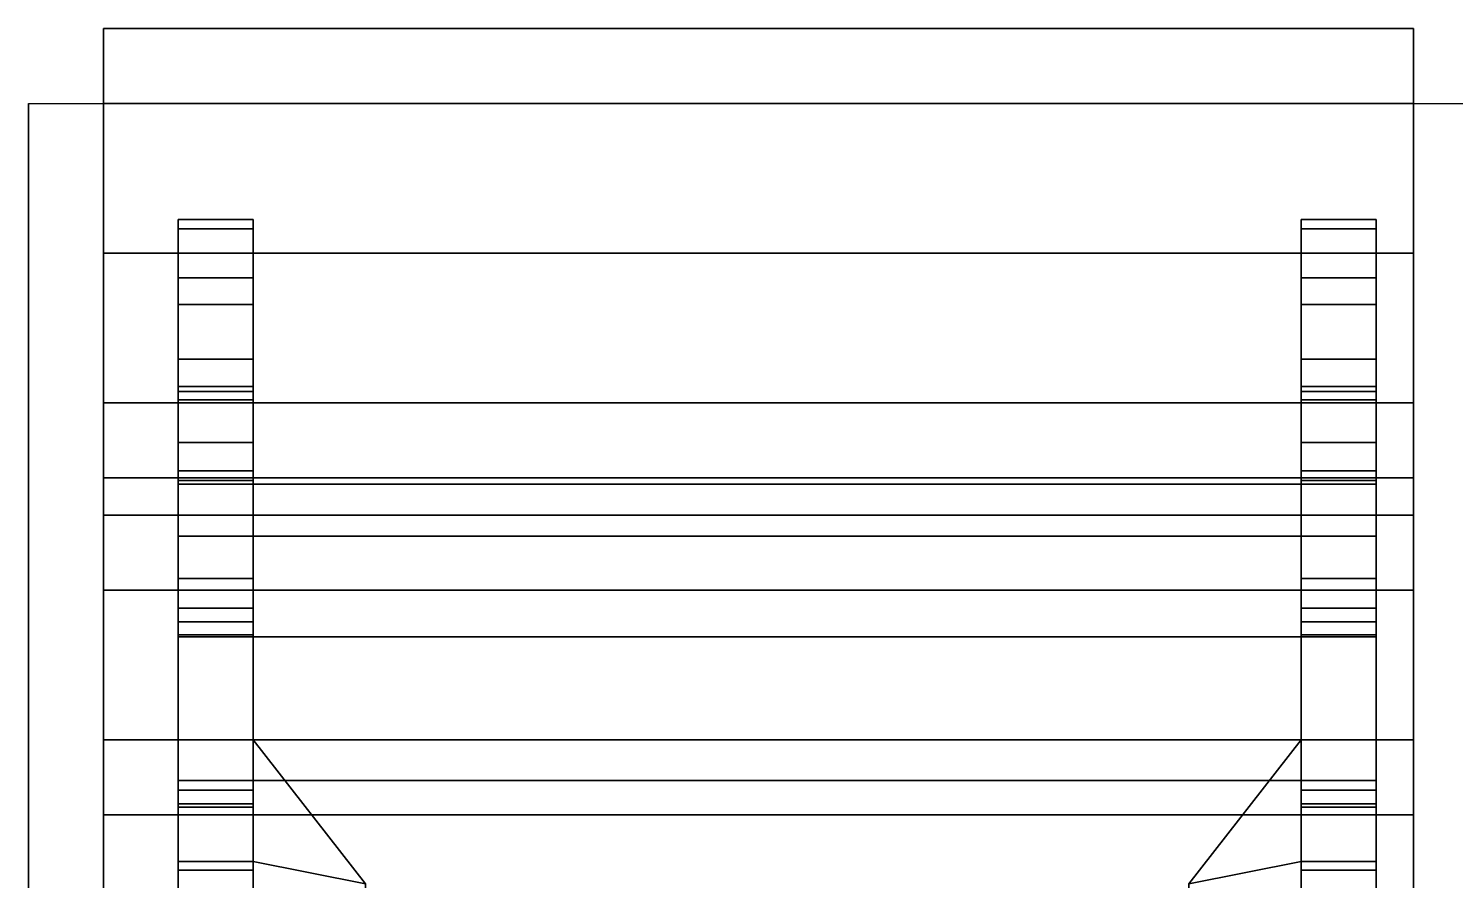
# Model space of a CAD drawing. Header units: millimetres. Extents: x -1.42 to 1.42, y -2.5 to 7.36.
# Drawn here: x -1.42 to -1.0388, y 2.2124 to 2.44 of the extents above; entities that cross this region are included whole.
import ezdxf

# ---------------------------------------------------------------- set-up
doc = ezdxf.new("R2010")
doc.units = ezdxf.units.MM
doc.header["$MEASUREMENT"] = 0
for name, color, linetype in [('f2', 5, 'Continuous'), ('tracks', 3, 'Continuous'), ('wheels', 2, 'Continuous')]:
    doc.layers.add(name, color=color, linetype=linetype)

msp = doc.modelspace()

# ---------------------------------------------------------------- linework, layer by layer
at = {"layer": 'f2'}
for points in [[(-1.42, 2.42, 1.14), (-1.42, 2.18, 1.27), (-1.42, 2.16, 1.23), (-1.42, 2.42, 1.09)], [(-0.97, 2.42, 1.14), (-0.97, 2.18, 1.27), (-1.42, 2.18, 1.27), (-1.42, 2.42, 1.14)]]:
    msp.add_3dface(points, dxfattribs=at)
at = {"layer": 'tracks'}
for points in [[(-1.4, 2.44, 0.79), (-1.4, 2.38, 0.95), (-1.05, 2.38, 0.95), (-1.05, 2.44, 0.79)], [(-1.4, 2.29, 0.91), (-1.4, 2.38, 0.95), (-1.4, 2.44, 0.79), (-1.4, 2.34, 0.79)], [(-1.4, 2.34, 0.79), (-1.4, 2.44, 0.79), (-1.4, 2.42, 0.65), (-1.4, 2.32, 0.65)], [(-1.4, 2.42, 0.65), (-1.4, 2.44, 0.79), (-1.05, 2.44, 0.79), (-1.05, 2.42, 0.65)], [(-1.05, 2.44, 0.79), (-1.05, 2.38, 0.95), (-1.05, 2.29, 0.91), (-1.05, 2.34, 0.79)], [(-1.05, 2.42, 0.65), (-1.05, 2.44, 0.79), (-1.05, 2.34, 0.79), (-1.05, 2.32, 0.65)], [(-1.4, 2.31, 0.48), (-1.4, 2.42, 0.65), (-1.05, 2.42, 0.65), (-1.05, 2.31, 0.48)], [(-1.4, 2.32, 0.65), (-1.4, 2.42, 0.65), (-1.4, 2.31, 0.48), (-1.4, 2.25, 0.55)], [(-1.05, 2.31, 0.48), (-1.05, 2.42, 0.65), (-1.05, 2.32, 0.65), (-1.05, 2.25, 0.55)], [(-1.4, 2.38, 0.95), (-1.4, 2.23, 1.07), (-1.05, 2.23, 1.07), (-1.05, 2.38, 0.95)], [(-1.4, 2.18, 1), (-1.4, 2.23, 1.07), (-1.4, 2.38, 0.95), (-1.4, 2.29, 0.91)], [(-1.05, 2.38, 0.95), (-1.05, 2.23, 1.07), (-1.05, 2.18, 1), (-1.05, 2.29, 0.91)], [(-1.05, 2.34, 0.79), (-1.05, 2.29, 0.91), (-1.4, 2.29, 0.91), (-1.4, 2.34, 0.79)], [(-1.05, 2.32, 0.65), (-1.05, 2.34, 0.79), (-1.4, 2.34, 0.79), (-1.4, 2.32, 0.65)], [(-1.05, 2.25, 0.55), (-1.05, 2.32, 0.65), (-1.4, 2.32, 0.65), (-1.4, 2.25, 0.55)], [(-1.4, 1.57), (-1.4, 2.31, 0.48), (-1.05, 2.31, 0.48), (-1.05, 1.57)], [(-1.4, 2.25, 0.55), (-1.4, 2.31, 0.48), (-1.4, 1.57), (-1.4, 1.53, 0.09)], [(-1.05, 1.57), (-1.05, 2.31, 0.48), (-1.05, 2.25, 0.55), (-1.05, 1.53, 0.09)], [(-1.05, 2.29, 0.91), (-1.05, 2.18, 1), (-1.4, 2.18, 1), (-1.4, 2.29, 0.91)], [(-1.05, 1.53, 0.09), (-1.05, 2.25, 0.55), (-1.4, 2.25, 0.55), (-1.4, 1.53, 0.09)], [(-1.4, 2.07, 1.02), (-1.4, 2.07, 1.12), (-1.4, 2.23, 1.07), (-1.4, 2.18, 1)], [(-1.4, 2.23, 1.07), (-1.4, 2.07, 1.12), (-1.05, 2.07, 1.12), (-1.05, 2.23, 1.07)], [(-1.05, 2.23, 1.07), (-1.05, 2.07, 1.12), (-1.05, 2.07, 1.02), (-1.05, 2.18, 1)]]:
    msp.add_3dface(points, dxfattribs=at)
at = {"layer": 'wheels'}
for points in [[(-1.38, 2.38653, 0.70271), (-1.38, 2.38895, 0.72256), (-1.38, 2.35165, 0.74724), (-1.38, 2.34442, 0.68767)], [(-1.38, 2.38653, 0.70271), (-1.36, 2.38653, 0.70271), (-1.36, 2.38895, 0.72256), (-1.38, 2.38895, 0.72256)], [(-1.38, 2.38895, 0.72256), (-1.36, 2.38895, 0.72256), (-1.36, 2.35165, 0.74724), (-1.38, 2.35165, 0.74724)], [(-1.38, 2.34442, 0.68767), (-1.36, 2.34442, 0.68767), (-1.36, 2.38653, 0.70271), (-1.38, 2.38653, 0.70271)], [(-1.36, 2.38895, 0.72256), (-1.36, 2.38653, 0.70271), (-1.36, 2.34442, 0.68767), (-1.36, 2.35165, 0.74724)], [(-1.06, 2.38653, 0.79729), (-1.08, 2.38653, 0.79729), (-1.08, 2.38895, 0.77744), (-1.06, 2.38895, 0.77744)], [(-1.08, 2.38895, 0.77744), (-1.08, 2.38653, 0.79729), (-1.08, 2.34442, 0.81233), (-1.08, 2.35165, 0.75276)], [(-1.06, 2.38895, 0.77744), (-1.08, 2.38895, 0.77744), (-1.08, 2.35165, 0.75276), (-1.06, 2.35165, 0.75276)], [(-1.06, 2.34442, 0.81233), (-1.08, 2.34442, 0.81233), (-1.08, 2.38653, 0.79729), (-1.06, 2.38653, 0.79729)], [(-1.06, 2.38653, 0.79729), (-1.06, 2.38895, 0.77744), (-1.06, 2.35165, 0.75276), (-1.06, 2.34442, 0.81233)], [(-1.38, 2.3734, 0.85058), (-1.38, 2.36631, 0.86928), (-1.38, 2.32182, 0.87379), (-1.38, 2.34309, 0.81769)], [(-1.38, 2.3734, 0.85058), (-1.36, 2.3734, 0.85058), (-1.36, 2.36631, 0.86928), (-1.38, 2.36631, 0.86928)], [(-1.38, 2.34309, 0.81769), (-1.36, 2.34309, 0.81769), (-1.36, 2.3734, 0.85058), (-1.38, 2.3734, 0.85058)], [(-1.36, 2.36631, 0.86928), (-1.36, 2.3734, 0.85058), (-1.36, 2.34309, 0.81769), (-1.36, 2.32182, 0.87379)], [(-1.06, 2.34309, 0.68231), (-1.08, 2.34309, 0.68231), (-1.08, 2.3734, 0.64942), (-1.06, 2.3734, 0.64942)], [(-1.06, 2.3734, 0.64942), (-1.08, 2.3734, 0.64942), (-1.08, 2.36631, 0.63072), (-1.06, 2.36631, 0.63072)], [(-1.08, 2.36631, 0.63072), (-1.08, 2.3734, 0.64942), (-1.08, 2.34309, 0.68231), (-1.08, 2.32182, 0.62621)], [(-1.06, 2.3734, 0.64942), (-1.06, 2.36631, 0.63072), (-1.06, 2.32182, 0.62621), (-1.06, 2.34309, 0.68231)], [(-1.38, 2.36631, 0.86928), (-1.36, 2.36631, 0.86928), (-1.36, 2.32182, 0.87379), (-1.38, 2.32182, 0.87379)], [(-1.06, 2.36631, 0.63072), (-1.08, 2.36631, 0.63072), (-1.08, 2.32182, 0.62621), (-1.06, 2.32182, 0.62621)], [(-1.38, 2.34442, 0.68767), (-1.38, 2.35165, 0.74724), (-1.38, 2.31825, 0.77893), (-1.38, 2.3044, 0.66489)], [(-1.38, 2.35165, 0.74724), (-1.36, 2.35165, 0.74724), (-1.36, 2.31825, 0.77893), (-1.38, 2.31825, 0.77893)], [(-1.36, 2.35165, 0.74724), (-1.36, 2.34442, 0.68767), (-1.36, 2.3044, 0.66489), (-1.36, 2.31825, 0.77893)], [(-1.08, 2.35165, 0.75276), (-1.08, 2.34442, 0.81233), (-1.08, 2.3044, 0.83511), (-1.08, 2.31825, 0.72107)], [(-1.06, 2.35165, 0.75276), (-1.08, 2.35165, 0.75276), (-1.08, 2.31825, 0.72107), (-1.06, 2.31825, 0.72107)], [(-1.06, 2.34442, 0.81233), (-1.06, 2.35165, 0.75276), (-1.06, 2.31825, 0.72107), (-1.06, 2.3044, 0.83511)], [(-1.38, 2.3044, 0.66489), (-1.36, 2.3044, 0.66489), (-1.36, 2.34442, 0.68767), (-1.38, 2.34442, 0.68767)], [(-1.06, 2.3044, 0.83511), (-1.08, 2.3044, 0.83511), (-1.08, 2.34442, 0.81233), (-1.06, 2.34442, 0.81233)], [(-1.38, 2.34309, 0.81769), (-1.38, 2.32182, 0.87379), (-1.38, 2.27752, 0.88634), (-1.38, 2.31825, 0.77893)], [(-1.38, 2.31825, 0.77893), (-1.36, 2.31825, 0.77893), (-1.36, 2.34309, 0.81769), (-1.38, 2.34309, 0.81769)], [(-1.38, 2.32944, 0.56567), (-1.38, 2.34081, 0.58213), (-1.38, 2.31925, 0.62131), (-1.38, 2.28516, 0.57193)], [(-1.38, 2.32944, 0.56567), (-1.36, 2.32944, 0.56567), (-1.36, 2.34081, 0.58213), (-1.38, 2.34081, 0.58213)], [(-1.38, 2.34081, 0.58213), (-1.36, 2.34081, 0.58213), (-1.36, 2.31925, 0.62131), (-1.38, 2.31925, 0.62131)], [(-1.36, 2.32182, 0.87379), (-1.36, 2.34309, 0.81769), (-1.36, 2.31825, 0.77893), (-1.36, 2.27752, 0.88634)], [(-1.36, 2.34081, 0.58213), (-1.36, 2.32944, 0.56567), (-1.36, 2.28516, 0.57193), (-1.36, 2.31925, 0.62131)], [(-1.08, 2.32182, 0.62621), (-1.08, 2.34309, 0.68231), (-1.08, 2.31825, 0.72107), (-1.08, 2.27752, 0.61366)], [(-1.06, 2.31825, 0.72107), (-1.08, 2.31825, 0.72107), (-1.08, 2.34309, 0.68231), (-1.06, 2.34309, 0.68231)], [(-1.06, 2.34081, 0.91787), (-1.08, 2.34081, 0.91787), (-1.08, 2.31925, 0.87869), (-1.06, 2.31925, 0.87869)], [(-1.06, 2.32944, 0.93433), (-1.08, 2.32944, 0.93433), (-1.08, 2.34081, 0.91787), (-1.06, 2.34081, 0.91787)], [(-1.08, 2.34081, 0.91787), (-1.08, 2.32944, 0.93433), (-1.08, 2.28516, 0.92807), (-1.08, 2.31925, 0.87869)], [(-1.06, 2.34309, 0.68231), (-1.06, 2.32182, 0.62621), (-1.06, 2.27752, 0.61366), (-1.06, 2.31825, 0.72107)], [(-1.06, 2.32944, 0.93433), (-1.06, 2.34081, 0.91787), (-1.06, 2.31925, 0.87869), (-1.06, 2.28516, 0.92807)], [(-1.38, 2.28516, 0.57193), (-1.36, 2.28516, 0.57193), (-1.36, 2.32944, 0.56567), (-1.38, 2.32944, 0.56567)], [(-1.06, 2.28516, 0.92807), (-1.08, 2.28516, 0.92807), (-1.08, 2.32944, 0.93433), (-1.06, 2.32944, 0.93433)], [(-1.38, 2.32182, 0.87379), (-1.36, 2.32182, 0.87379), (-1.36, 2.27752, 0.88634), (-1.38, 2.27752, 0.88634)], [(-1.06, 2.32182, 0.62621), (-1.08, 2.32182, 0.62621), (-1.08, 2.27752, 0.61366), (-1.06, 2.27752, 0.61366)], [(-1.38, 2.28516, 0.57193), (-1.38, 2.31925, 0.62131), (-1.38, 2.3044, 0.66489), (-1.38, 2.23915, 0.57036)], [(-1.38, 2.31925, 0.62131), (-1.36, 2.31925, 0.62131), (-1.36, 2.3044, 0.66489), (-1.38, 2.3044, 0.66489)], [(-1.38, 2.31825, 0.77893), (-1.38, 2.27752, 0.88634), (-1.38, 2.21753, 0.84992), (-1.38, 2.25, 0.75)], [(-1.38, 2.3044, 0.66489), (-1.38, 2.31825, 0.77893), (-1.38, 2.25, 0.75)], [(-1.36, 2.31925, 0.62131), (-1.36, 2.28516, 0.57193), (-1.36, 2.23915, 0.57036), (-1.36, 2.3044, 0.66489)], [(-1.08, 2.27752, 0.88634), (-1.08, 2.31825, 0.77893), (-1.36, 2.31825, 0.77893), (-1.36, 2.27752, 0.88634)], [(-1.08, 2.31825, 0.77893), (-1.08, 2.3044, 0.66489), (-1.36, 2.3044, 0.66489), (-1.36, 2.31825, 0.77893)], [(-1.06, 2.31925, 0.87869), (-1.08, 2.31925, 0.87869), (-1.08, 2.3044, 0.83511), (-1.06, 2.3044, 0.83511)], [(-1.08, 2.31925, 0.87869), (-1.08, 2.28516, 0.92807), (-1.08, 2.23915, 0.92964), (-1.08, 2.3044, 0.83511)], [(-1.06, 2.28516, 0.92807), (-1.06, 2.31925, 0.87869), (-1.06, 2.3044, 0.83511), (-1.06, 2.23915, 0.92964)], [(-1.06, 2.31825, 0.72107), (-1.06, 2.27752, 0.61366), (-1.06, 2.21753, 0.65008), (-1.06, 2.25, 0.75)], [(-1.06, 2.3044, 0.83511), (-1.06, 2.31825, 0.72107), (-1.06, 2.25, 0.75)], [(-1.38, 2.23915, 0.57036), (-1.38, 2.3044, 0.66489), (-1.38, 2.25, 0.75), (-1.38, 2.21753, 0.65008)], [(-1.08, 2.3044, 0.66489), (-1.08, 2.23915, 0.57036), (-1.36, 2.23915, 0.57036), (-1.36, 2.3044, 0.66489)], [(-1.06, 2.23915, 0.92964), (-1.06, 2.3044, 0.83511), (-1.06, 2.25, 0.75), (-1.06, 2.21753, 0.84992)], [(-1.38, 2.29305, 0.97541), (-1.38, 2.27808, 0.98867), (-1.38, 2.23659, 0.97199), (-1.38, 2.2815, 0.9322)], [(-1.38, 2.29305, 0.97541), (-1.36, 2.29305, 0.97541), (-1.36, 2.27808, 0.98867), (-1.38, 2.27808, 0.98867)], [(-1.38, 2.2815, 0.9322), (-1.36, 2.2815, 0.9322), (-1.36, 2.29305, 0.97541), (-1.38, 2.29305, 0.97541)], [(-1.36, 2.27808, 0.98867), (-1.36, 2.29305, 0.97541), (-1.36, 2.2815, 0.9322), (-1.36, 2.23659, 0.97199)], [(-1.06, 2.2815, 0.5678), (-1.08, 2.2815, 0.5678), (-1.08, 2.29305, 0.52459), (-1.06, 2.29305, 0.52459)], [(-1.06, 2.29305, 0.52459), (-1.08, 2.29305, 0.52459), (-1.08, 2.27808, 0.51133), (-1.06, 2.27808, 0.51133)], [(-1.08, 2.27808, 0.51133), (-1.08, 2.29305, 0.52459), (-1.08, 2.2815, 0.5678), (-1.08, 2.23659, 0.52801)], [(-1.06, 2.29305, 0.52459), (-1.06, 2.27808, 0.51133), (-1.06, 2.23659, 0.52801), (-1.06, 2.2815, 0.5678)], [(-1.38, 2.23915, 0.57036), (-1.36, 2.23915, 0.57036), (-1.36, 2.28516, 0.57193), (-1.38, 2.28516, 0.57193)], [(-1.06, 2.23915, 0.92964), (-1.08, 2.23915, 0.92964), (-1.08, 2.28516, 0.92807), (-1.06, 2.28516, 0.92807)], [(-1.38, 2.2815, 0.9322), (-1.38, 2.23659, 0.97199), (-1.38, 2.19153, 0.96251), (-1.38, 2.27752, 0.88634)], [(-1.38, 2.27752, 0.88634), (-1.36, 2.27752, 0.88634), (-1.36, 2.2815, 0.9322), (-1.38, 2.2815, 0.9322)], [(-1.36, 2.23659, 0.97199), (-1.36, 2.2815, 0.9322), (-1.36, 2.27752, 0.88634), (-1.36, 2.19153, 0.96251)], [(-1.06, 2.27752, 0.61366), (-1.08, 2.27752, 0.61366), (-1.08, 2.2815, 0.5678), (-1.06, 2.2815, 0.5678)], [(-1.08, 2.23659, 0.52801), (-1.08, 2.2815, 0.5678), (-1.08, 2.27752, 0.61366), (-1.08, 2.19153, 0.53749)], [(-1.06, 2.2815, 0.5678), (-1.06, 2.23659, 0.52801), (-1.06, 2.19153, 0.53749), (-1.06, 2.27752, 0.61366)], [(-1.38, 2.27808, 0.98867), (-1.36, 2.27808, 0.98867), (-1.36, 2.23659, 0.97199), (-1.38, 2.23659, 0.97199)], [(-1.38, 2.27752, 0.88634), (-1.38, 2.19153, 0.96251), (-1.38, 2.13253, 0.91168), (-1.38, 2.21753, 0.84992)], [(-1.08, 2.19153, 0.96251), (-1.08, 2.27752, 0.88634), (-1.36, 2.27752, 0.88634), (-1.36, 2.19153, 0.96251)], [(-1.06, 2.27808, 0.51133), (-1.08, 2.27808, 0.51133), (-1.08, 2.23659, 0.52801), (-1.06, 2.23659, 0.52801)], [(-1.06, 2.27752, 0.61366), (-1.06, 2.19153, 0.53749), (-1.06, 2.13253, 0.58832), (-1.06, 2.21753, 0.65008)], [(-1.36, 2.21753, 0.65008), (-1.36, 2.25, 0.75), (-1.38, 2.25, 0.75), (-1.38, 2.21753, 0.65008)], [(-1.36, 2.25, 0.75), (-1.36, 2.21753, 0.84992), (-1.38, 2.21753, 0.84992), (-1.38, 2.25, 0.75)], [(-1.36, 2.25, 0.75), (-1.36, 2.21753, 0.65008), (-1.33, 2.21156, 0.70212), (-1.33, 2.21156, 0.79788)], [(-1.36, 2.21753, 0.84992), (-1.36, 2.25, 0.75), (-1.33, 2.21156, 0.79788)], [(-1.08, 2.25, 0.75), (-1.08, 2.21753, 0.84992), (-1.11, 2.21156, 0.79788), (-1.11, 2.21156, 0.70212)], [(-1.08, 2.21753, 0.65008), (-1.08, 2.25, 0.75), (-1.11, 2.21156, 0.70212)], [(-1.08, 2.21753, 0.84992), (-1.08, 2.25, 0.75), (-1.06, 2.25, 0.75), (-1.06, 2.21753, 0.84992)], [(-1.08, 2.25, 0.75), (-1.08, 2.21753, 0.65008), (-1.06, 2.21753, 0.65008), (-1.06, 2.25, 0.75)], [(-1.38, 2.17891, 0.49699), (-1.38, 2.23204, 0.52487), (-1.38, 2.23915, 0.57036), (-1.38, 2.13744, 0.51697)], [(-1.38, 2.13744, 0.51697), (-1.38, 2.23915, 0.57036), (-1.38, 2.21753, 0.65008), (-1.38, 2.13253, 0.58832)], [(-1.38, 2.23204, 0.52487), (-1.36, 2.23204, 0.52487), (-1.36, 2.23915, 0.57036), (-1.38, 2.23915, 0.57036)], [(-1.36, 2.23204, 0.52487), (-1.36, 2.17891, 0.49699), (-1.36, 2.13744, 0.51697), (-1.36, 2.23915, 0.57036)], [(-1.08, 2.23915, 0.57036), (-1.08, 2.13744, 0.51697), (-1.36, 2.13744, 0.51697), (-1.36, 2.23915, 0.57036)], [(-1.06, 2.23204, 0.97513), (-1.08, 2.23204, 0.97513), (-1.08, 2.23915, 0.92964), (-1.06, 2.23915, 0.92964)], [(-1.08, 2.23204, 0.97513), (-1.08, 2.17891, 1.00301), (-1.08, 2.13744, 0.98303), (-1.08, 2.23915, 0.92964)], [(-1.06, 2.13744, 0.98303), (-1.06, 2.23915, 0.92964), (-1.06, 2.21753, 0.84992), (-1.06, 2.13253, 0.91168)], [(-1.06, 2.17891, 1.00301), (-1.06, 2.23204, 0.97513), (-1.06, 2.23915, 0.92964), (-1.06, 2.13744, 0.98303)], [(-1.38, 2.23659, 0.97199), (-1.36, 2.23659, 0.97199), (-1.36, 2.19153, 0.96251), (-1.38, 2.19153, 0.96251)], [(-1.06, 2.23659, 0.52801), (-1.08, 2.23659, 0.52801), (-1.08, 2.19153, 0.53749), (-1.06, 2.19153, 0.53749)], [(-1.38, 2.21521, 0.47086), (-1.38, 2.23292, 0.48016), (-1.38, 2.23204, 0.52487), (-1.38, 2.17891, 0.49699)], [(-1.38, 2.21521, 0.47086), (-1.36, 2.21521, 0.47086), (-1.36, 2.23292, 0.48016), (-1.38, 2.23292, 0.48016)], [(-1.38, 2.23292, 0.48016), (-1.36, 2.23292, 0.48016), (-1.36, 2.23204, 0.52487), (-1.38, 2.23204, 0.52487)], [(-1.36, 2.23292, 0.48016), (-1.36, 2.21521, 0.47086), (-1.36, 2.17891, 0.49699), (-1.36, 2.23204, 0.52487)], [(-1.06, 2.23292, 1.01984), (-1.08, 2.23292, 1.01984), (-1.08, 2.23204, 0.97513), (-1.06, 2.23204, 0.97513)], [(-1.06, 2.21521, 1.02914), (-1.08, 2.21521, 1.02914), (-1.08, 2.23292, 1.01984), (-1.06, 2.23292, 1.01984)], [(-1.08, 2.23292, 1.01984), (-1.08, 2.21521, 1.02914), (-1.08, 2.17891, 1.00301), (-1.08, 2.23204, 0.97513)], [(-1.06, 2.21521, 1.02914), (-1.06, 2.23292, 1.01984), (-1.06, 2.23204, 0.97513), (-1.06, 2.17891, 1.00301)], [(-1.36, 2.13253, 0.58832), (-1.36, 2.21753, 0.65008), (-1.38, 2.21753, 0.65008), (-1.38, 2.13253, 0.58832)], [(-1.36, 2.21753, 0.84992), (-1.36, 2.13253, 0.91168), (-1.38, 2.13253, 0.91168), (-1.38, 2.21753, 0.84992)], [(-1.38, 2.17891, 0.49699), (-1.36, 2.17891, 0.49699), (-1.36, 2.21521, 0.47086), (-1.38, 2.21521, 0.47086)], [(-1.36, 2.21753, 0.65008), (-1.36, 2.13253, 0.58832), (-1.33, 2.15, 0.62876), (-1.33, 2.21156, 0.70212)], [(-1.36, 2.13253, 0.91168), (-1.36, 2.21753, 0.84992), (-1.33, 2.21156, 0.79788), (-1.33, 2.15, 0.87124)], [(-1.08, 2.13253, 0.58832), (-1.08, 2.21753, 0.65008), (-1.11, 2.21156, 0.70212), (-1.11, 2.15, 0.62876)], [(-1.08, 2.21753, 0.84992), (-1.08, 2.13253, 0.91168), (-1.11, 2.15, 0.87124), (-1.11, 2.21156, 0.79788)], [(-1.08, 2.21753, 0.65008), (-1.08, 2.13253, 0.58832), (-1.06, 2.13253, 0.58832), (-1.06, 2.21753, 0.65008)], [(-1.08, 2.13253, 0.91168), (-1.08, 2.21753, 0.84992), (-1.06, 2.21753, 0.84992), (-1.06, 2.13253, 0.91168)], [(-1.06, 2.17891, 1.00301), (-1.08, 2.17891, 1.00301), (-1.08, 2.21521, 1.02914), (-1.06, 2.21521, 1.02914)]]:
    msp.add_3dface(points, dxfattribs=at)

doc.saveas('drawing.dxf')
